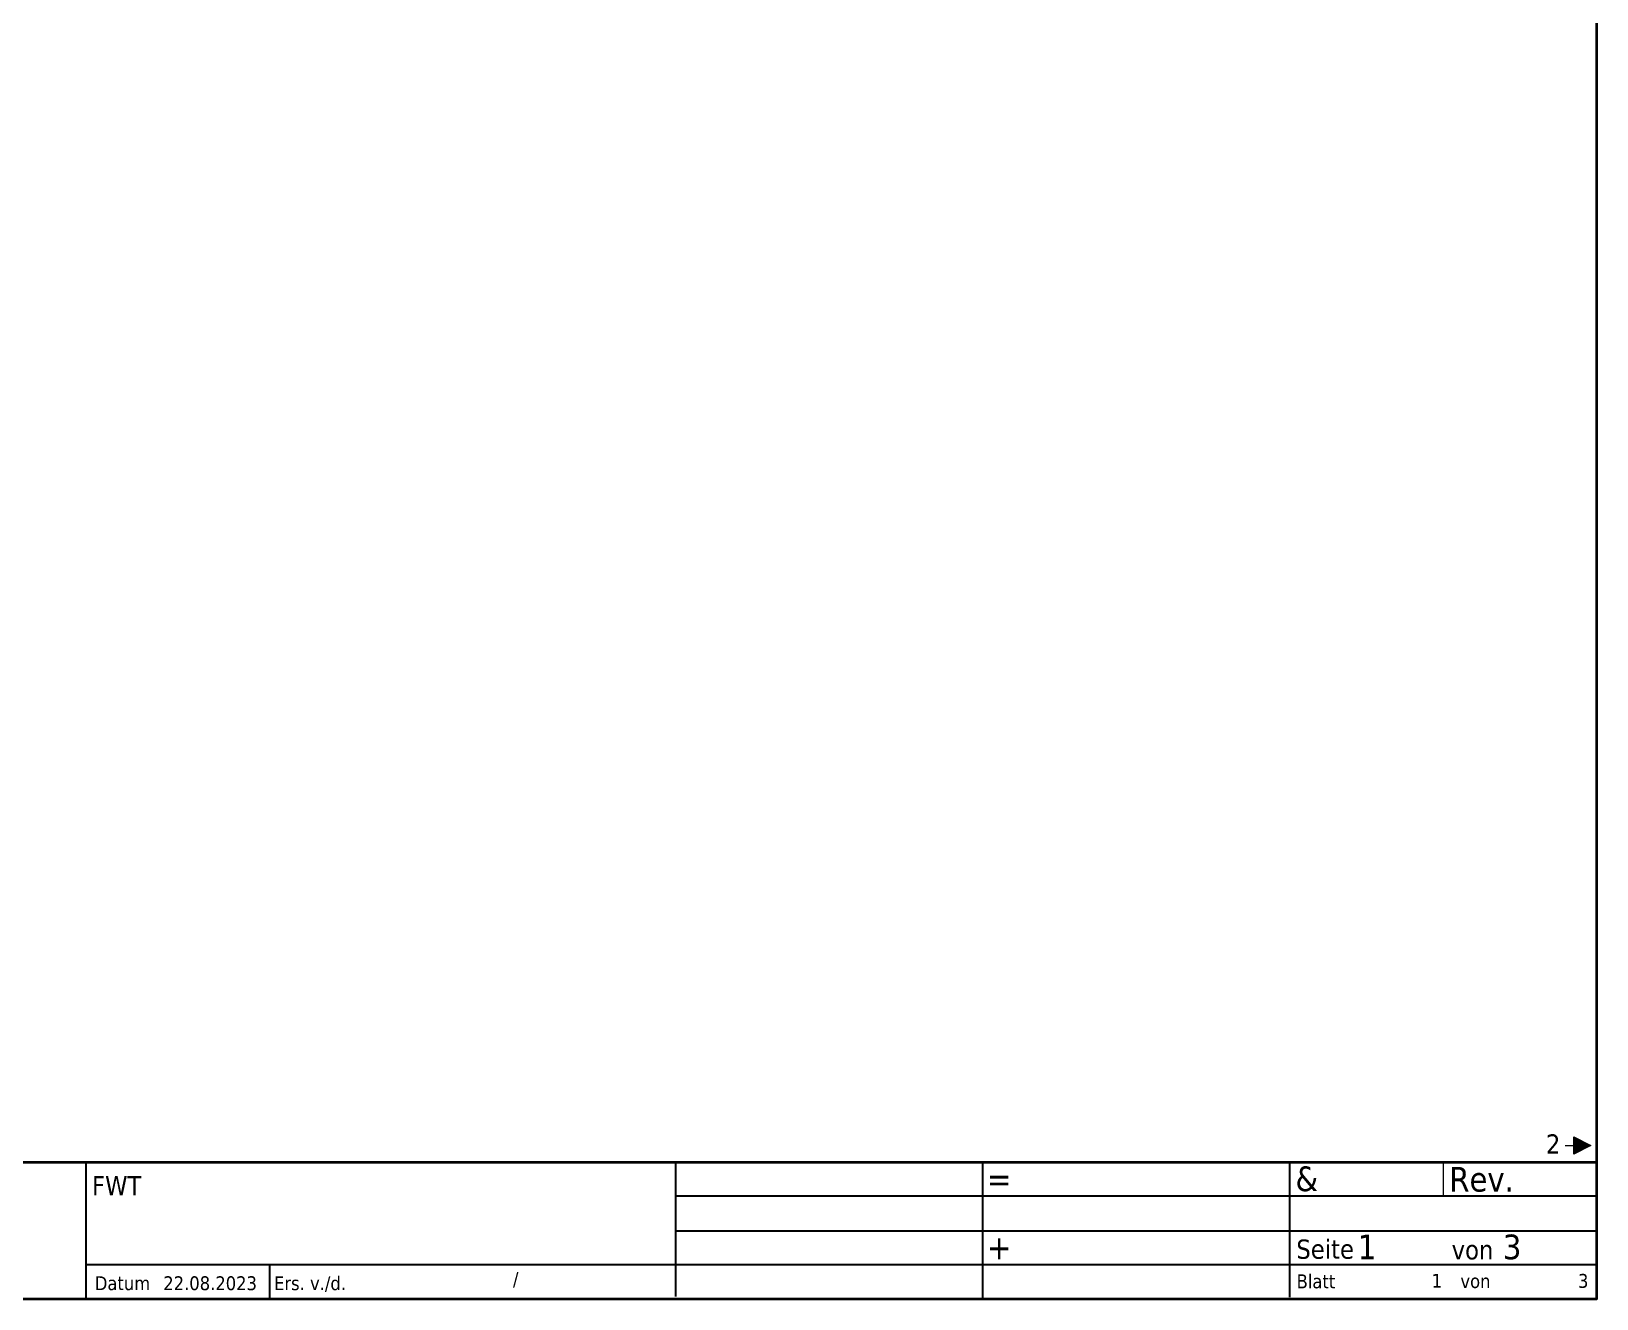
# Model space of a CAD drawing. Header units: millimetres. Extents: x 0 to 12600, y 0 to 8911.
# Drawn here: x 7097 to 12600, y 0 to 4455 of the extents above; entities that cross this region are included whole.
import ezdxf
from ezdxf.enums import TextEntityAlignment as Align

# ---------------------------------------------------------------- set-up
doc = ezdxf.new("R2010")
doc.units = ezdxf.units.MM
for name, color, linetype, lineweight in [('EPLAN201', 7, 'Continuous', 0), ('EPLAN451', 7, 'Continuous', 0), ('EPLAN452', 7, 'Continuous', 0), ('EPLAN453', 7, 'Continuous', 0)]:
    doc.layers.add(name, color=color, linetype=linetype, lineweight=lineweight)
doc.styles.add('Tahoma', font='')
doc.styles.get('Tahoma').set_extended_font_data('Tahoma')

# ---------------------------------------------------------------- blocks, each defined once
blk = doc.blocks.new('EPLFRAME')
at = {"layer": 'EPLAN201', "lineweight": 13, "ltscale": 4}
blk.add_hatch(color=256, dxfattribs=at).paths.add_polyline_path([(12519.4, 568.5), (12579.4, 538.5), (12519.4, 508.5)], flags=0)
at = {"layer": 'EPLAN201', "ltscale": 4}
for p, q in [((12489.4, 538.5), (12519.4, 538.5)), ((12060, 480), (12060, 360))]:
    blk.add_line(p, q, dxfattribs=at)
at = {"layer": 'EPLAN201', "linetype": 'Continuous', "lineweight": 35, "ltscale": 4}
blk.add_line((0, 480), (12600, 480), dxfattribs=at)
at = {"layer": 'EPLAN201', "linetype": 'Continuous', "lineweight": 25, "ltscale": 4}
for p, q in [((7290, 0), (7290, 477.4)), ((9361.1, 474.5), (9361.5, 8)), ((10440.8, 479.4), (10440.2, 2.1)), ((11520.4, 475.2), (11520.5, 4.9)), ((10200, 360), (9361.2, 360)), ((11400, 360), (10200, 360)), ((12600, 360), (11400, 360)), ((9361.3, 238.5), (12598.4, 238.3)), ((7290, 120), (12600, 120)), ((7933.9, 116.3), (7933.9, 0))]:
    blk.add_line(p, q, dxfattribs=at)
at = {"layer": 'EPLAN201', "linetype": 'Continuous', "lineweight": 35, "ltscale": 4}
blk.add_lwpolyline([(0, 0), (12600, 0), (12600, 8910), (0, 8910)], close=True, dxfattribs=at)
at = {"layer": 'EPLAN201', "lineweight": 13, "ltscale": 4}
blk.add_lwpolyline([(12519.4, 568.5), (12579.4, 538.5), (12519.4, 508.5)], close=True, dxfattribs=at)
at = {"layer": 'EPLAN201', "color": 7, "style": 'Tahoma'}
for s, height, p in [('Rev.', 86.69, (12081.8, 376.4)), ('Seite', 67.73, (11544.1, 140.3)), ('von', 67.73, (12090, 138)), ('Datum', 48.76, (7320, 30)), ('Ers. v./d.', 48.76, (7950, 30)), ('Blatt', 48.76, (11545, 36.6)), ('von', 48.76, (12120.9, 37.5))]:
    blk.add_text(s, height=height, dxfattribs=at).set_placement(p)
blk.add_text('/', height=48.8, dxfattribs=at).set_placement((8790, 30), align=Align.BOTTOM_LEFT)
at = {"layer": 'EPLAN451', "color": 7, "style": 'Tahoma'}
for tag, p, height in [('4_59982', (12346.9, 380.3), 86.7), ('14_59980', (12346.9, 376.4), 86.7), ('14_10011', (1830, 264.1), 59.6)]:
    blk.add_attdef(tag, p, '', height=height, dxfattribs=at)
for tag, p in [('14_10000', (2383.9, 413.9)), ('14_10013', (4217.8, 338.8)), ('14_59981', (2160, 175.1)), ('14_10020', (2100, 55.1)), ('4_11022', (3300, 55.1)), ('14_10160', (4590, 62.7))]:
    blk.add_attdef(tag, text='', height=48.8, dxfattribs=at).set_placement(p, align=Align.MIDDLE_LEFT)
blk.add_attdef('4_11030', text='', height=48.8, dxfattribs=at).set_placement((4200, 120), align=Align.BOTTOM_LEFT)
blk.add_attdef('14_10300', text='', height=48.8, dxfattribs=at).set_placement((12571, 38.1), align=Align.RIGHT)
at = {"layer": 'EPLAN452', "color": 7, "style": 'Tahoma'}
for tag, p, height in [('4_11041', (270, 510), 67.7), ('4_11071[1]', (30, 390), 48.8), ('4_11074[1]', (630, 390), 48.8), ('4_11070[1]', (1230, 390), 48.8), ('4_20131_1003', (9390.1, 380.3), 86.7), ('4_20132_1003', (10456.2, 378), 86.7), ('4_20136_1003', (11541, 378), 86.7), ('4_11011', (7310.1, 363.6), 67.7), ('4_11071[2]', (30, 270), 48.8), ('4_11074[2]', (630, 270), 48.8), ('4_11070[2]', (1230, 270), 48.8), ('4_20133_1003', (9390.1, 140.3), 86.7), ('4_20134_1003', (10456.2, 138), 86.7), ('4_11000', (11760.2, 138.6), 86.7), ('4_11004', (12270.2, 138.6), 86.7), ('4_11071[3]', (30, 150), 48.8), ('4_11074[3]', (630, 150), 48.8), ('4_11070[3]', (1230, 150), 48.8)]:
    blk.add_attdef(tag, p, '', height=height, dxfattribs=at)
for tag, height, p in [('4_11040', 67.7, (12472.3, 510)), ('4_11024', 48.8, (7890, 30)), ('4_25020', 48.8, (12056.5, 38.5))]:
    blk.add_attdef(tag, text='', height=height, dxfattribs=at).set_placement(p, align=Align.RIGHT)
blk.add_attdef('21_18041[2]', text='', height=48.8, dxfattribs=at).set_placement((23.1, 495.2), align=Align.TOP_LEFT)
for tag, height, p in [('4_20131_1002', 67.7, (9390, 293.2)), ('4_20132_1002', 67.7, (10456.1, 290.9)), ('4_20136_1002', 67.7, (11541.3, 287)), ('4_11044', 48.8, (2789.3, 174.1)), ('4_10152', 48.8, (3750, 175.1)), ('4_11085', 48.8, (8250, 55.1)), ('4_11086', 48.8, (8850, 55.1)), ('4_20133_1002', 67.7, (9390.1, 51.7)), ('4_20134_1002', 67.7, (10456.2, 49.4))]:
    blk.add_attdef(tag, text='', height=height, dxfattribs=at).set_placement(p, align=Align.MIDDLE_LEFT)
at = {"layer": 'EPLAN453', "color": 7, "style": 'Tahoma'}
for tag, p in [('53_19005_9', (839.5, 8826.6)), ('53_19005', (2159.3, 8826.3)), ('53_19005_7', (3359.1, 8827.2)), ('53_19005_5', (4559.5, 8826.6)), ('53_19005_6', (5759.9, 8827.5)), ('53_19005_8', (6960.6, 8827.3)), ('53_19005_2', (8159.8, 8827.7)), ('53_19005_1', (9359.5, 8828)), ('53_19005_3', (10559.9, 8828.6)), ('53_19005_4', (11880, 8828.9))]:
    blk.add_attdef(tag, text='', height=48.8, dxfattribs=at).set_placement(p, align=Align.MIDDLE_CENTER)

msp = doc.modelspace()

# ---------------------------------------------------------------- block references
ref = msp.add_blockref('EPLFRAME', (0, 0))
ref.add_attrib('14_10300', '3', dxfattribs={"layer": 'EPLAN451', "color": 7, "height": 48.8, "style": 'Tahoma'}).set_placement((12571, 38.1), align=Align.RIGHT)
ref.add_attrib('4_11040', '2', dxfattribs={"layer": 'EPLAN452', "color": 7, "height": 67.7, "style": 'Tahoma'}).set_placement((12472.3, 510), align=Align.RIGHT)
ref.add_attrib('4_11024', '22.08.2023', dxfattribs={"layer": 'EPLAN452', "color": 7, "height": 48.76, "style": 'Tahoma'}).set_placement((7890, 30), align=Align.RIGHT)
ref.add_attrib('4_25020', '1', dxfattribs={"layer": 'EPLAN452', "color": 7, "height": 48.8, "style": 'Tahoma'}).set_placement((12056.5, 38.5), align=Align.RIGHT)
ref.add_attrib('4_20136_1003', '&', (11541, 378), dxfattribs={"layer": 'EPLAN452', "color": 7, "height": 86.7, "style": 'Tahoma'})
ref.add_attrib('4_20134_1003', '+', (10456.2, 138), dxfattribs={"layer": 'EPLAN452', "color": 7, "height": 86.7, "style": 'Tahoma'})
ref.add_attrib('4_20132_1003', '=', (10456.2, 378), dxfattribs={"layer": 'EPLAN452', "color": 7, "height": 86.7, "style": 'Tahoma'})
ref.add_attrib('4_11011', 'FWT', (7310.1, 363.6), dxfattribs={"layer": 'EPLAN452', "color": 7, "height": 67.73, "style": 'Tahoma'})
ref.add_attrib('4_11000', '1', (11760.2, 138.6), dxfattribs={"layer": 'EPLAN452', "color": 7, "height": 86.7, "style": 'Tahoma'})
ref.add_attrib('4_11004', '3', (12270.2, 138.6), dxfattribs={"layer": 'EPLAN452', "color": 7, "height": 86.7, "style": 'Tahoma'})

doc.saveas('drawing.dxf')
